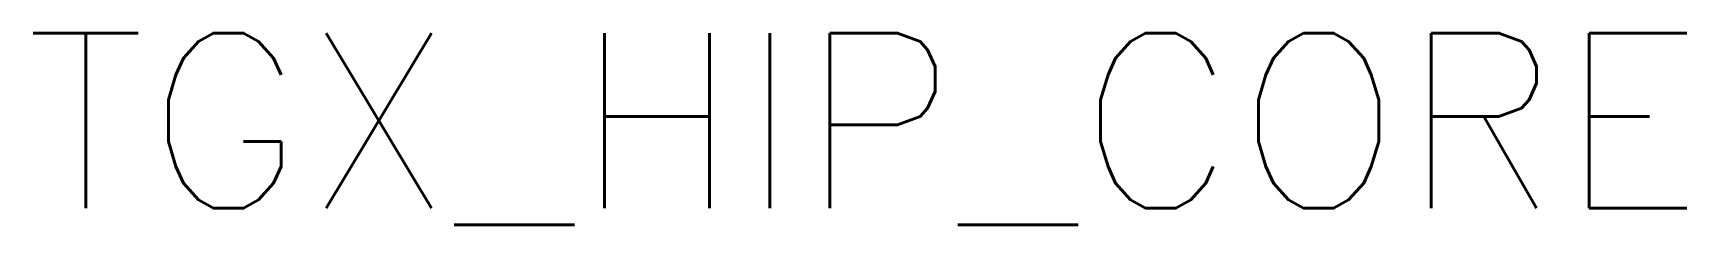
# Model space of a CAD drawing. Extents: x 0.01 to 1.89, y -0.02 to 0.2.
import ezdxf

# ---------------------------------------------------------------- set-up
doc = ezdxf.new("R2010")
doc.units = 0
doc.header["$MEASUREMENT"] = 0
doc.layers.add('SIMPLE', color=182, linetype='CONTINUOUS')
doc.styles.add('SIMPLEX', font='simplex')

msp = doc.modelspace()

# ---------------------------------------------------------------- texts
at = {"layer": 'SIMPLE', "linetype": 'CONTINUOUS', "style": 'SIMPLEX'}
msp.add_text('TGX_HIP_CORE', height=0.2, dxfattribs=at).set_placement((0, 0))

doc.saveas('drawing.dxf')
